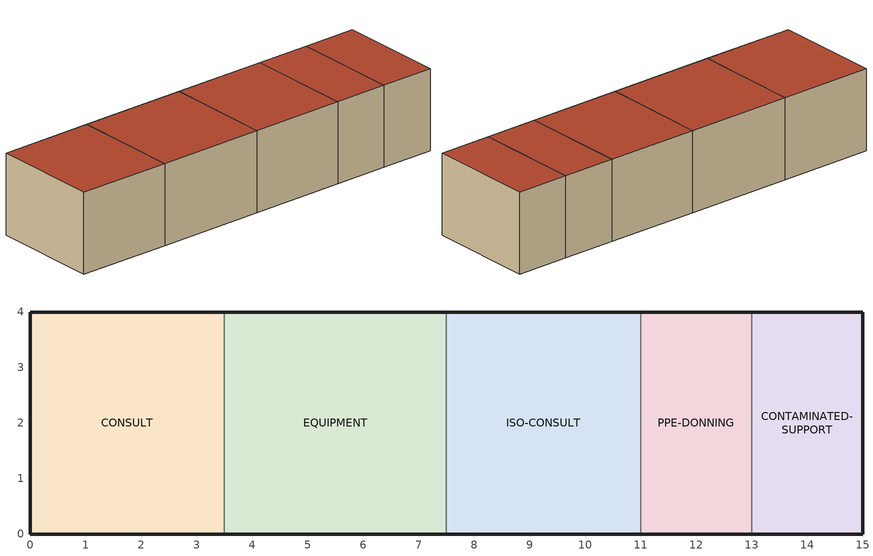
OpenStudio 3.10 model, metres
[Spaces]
CONSULT
 floor ground (EW2A10 Opaque Construction): 0,0 0,4 3.5,4 3.5,0 z0
 wall outside (EW2A10 Opaque Construction): 3.5,4 0,4 0,0 3.5,0 z0:3
 wall to EQUIPMENT (EW2A10 Opaque Construction): 3.5,0 3.5,4 z0:3
 roof outside (EW2A10 Opaque Construction): 3.5,0 3.5,4 0,4 0,0 z3
EQUIPMENT
 floor ground (EW2A10 Opaque Construction): 3.5,0 3.5,4 7.5,4 7.5,0 z0
 wall outside (EW2A10 Opaque Construction): 7.5,4 3.5,4 / 3.5,0 7.5,0 z0:3
 wall to ISO-CONSULT (EW2A10 Opaque Construction): 7.5,0 7.5,4 z0:3
 roof outside (EW2A10 Opaque Construction): 7.5,0 7.5,4 3.5,4 3.5,0 z3
ISO-CONSULT
 floor ground (EW2A10 Opaque Construction): 7.5,0 7.5,4 11,4 11,0 z0
 wall outside (EW2A10 Opaque Construction): 11,4 7.5,4 / 7.5,0 11,0 z0:3
 wall to PPE-DONNING (EW2A10 Opaque Construction): 11,0 11,4 z0:3
 roof outside (EW2A10 Opaque Construction): 11,0 11,4 7.5,4 7.5,0 z3
PPE-DONNING
 floor ground (EW2A10 Opaque Construction): 11,0 11,4 13,4 13,0 z0
 wall outside (EW2A10 Opaque Construction): 13,4 11,4 / 11,0 13,0 z0:3
 wall to CONTAMINATED-SUPPORT (EW2A10 Opaque Construction): 13,0 13,4 z0:3
 roof outside (EW2A10 Opaque Construction): 13,0 13,4 11,4 11,0 z3
CONTAMINATED-SUPPORT
 floor ground (EW2A10 Opaque Construction): 13,0 13,4 15,4 15,0 z0
 wall outside (EW2A10 Opaque Construction): 13,0 15,0 15,4 13,4 z0:3
 roof outside (EW2A10 Opaque Construction): 15,0 15,4 13,4 13,0 z3
[Building]
EW2A10 Clinic Isolation Flow
[Material]
EW2A10 Opaque Material: Roughness=Smooth; Thickness {m}=0.2; Conductivity {W/m-K}=0.5; Density {kg/m3}=800; Specific Heat {J/kg-K}=900
[Construction]
EW2A10 Opaque Construction: EW2A10 Opaque Material
[Space]
Name | Thermal Zone | Design Specification Outdoor Air Object
CONSULT | CONSULT-ZN | CONSULT Outdoor Air
EQUIPMENT | EQUIPMENT-ZN | EQUIPMENT Outdoor Air
ISO-CONSULT | ISO-CONSULT-ZN | ISO-CONSULT Outdoor Air
PPE-DONNING | PPE-DONNING-ZN | PPE-DONNING Outdoor Air
CONTAMINATED-SUPPORT | CONTAMINATED-SUPPORT-ZN | CONTAMINATED-SUPPORT Outdoor Air
[ThermalZone] Use Ideal Air Loads=No
Name | Thermostat
CONSULT-ZN | CONSULT Thermostat
EQUIPMENT-ZN | EQUIPMENT Thermostat
ISO-CONSULT-ZN | ISO-CONSULT Thermostat
PPE-DONNING-ZN | PPE-DONNING Thermostat
CONTAMINATED-SUPPORT-ZN | CONTAMINATED-SUPPORT Thermostat
[Sizing:Zone] Zone Cooling Design Supply Air Temperature Input Method=SupplyAirTemperature; Zone Cooling Design Supply Air Temperature {C}=14; Zone Cooling Design Supply Air Temperature Difference {deltaC}=11.11; Zone Heating Design Supply Air Temperature Input Method=SupplyAirTemperature; Zone Heating Design Supply Air Temperature {C}=40; Zone Heating Design Supply Air Temperature Difference {deltaC}=11.11; Zone Cooling Design Supply Air Humidity Ratio {kg-H2O/kg-air}=0.0085; Zone Heating Design Supply Air Humidity Ratio {kg-H2O/kg-air}=0.008; Cooling Design Air Flow Method=DesignDay; Heating Design Air Flow Method=DesignDay; Account for Dedicated Outdoor Air System=No; Dedicated Outdoor Air System Control Strategy=NeutralSupplyAir; Dedicated Outdoor Air Low Setpoint Temperature for Design {C}=autosize; Dedicated Outdoor Air High Setpoint Temperature for Design {C}=autosize; Zone Load Sizing Method=Sensible Load Only No Latent Load; Zone Latent Cooling Design Supply Air Humidity Ratio Input Method=HumidityRatioDifference; Zone Cooling Design Supply Air Humidity Ratio Difference {kgWater/kgDryAir}=0.005; Zone Latent Heating Design Supply Air Humidity Ratio Input Method=HumidityRatioDifference; Zone Humidification Design Supply Air Humidity Ratio Difference {kgWater/kgDryAir}=0.005; Sizing Option=Coincident
CONSULT-ZN; EQUIPMENT-ZN; ISO-CONSULT-ZN; PPE-DONNING-ZN; CONTAMINATED-SUPPORT-ZN
[Zone equipment]
CONSULT-ZN: CONSULT IDEAL LOADS
EQUIPMENT-ZN: EQUIPMENT IDEAL LOADS
ISO-CONSULT-ZN: ISO-CONSULT IDEAL LOADS
PPE-DONNING-ZN: PPE-DONNING IDEAL LOADS
CONTAMINATED-SUPPORT-ZN: CONTAMINATED-SUPPORT IDEAL LOADS
[ThermostatSetpoint:DualSetpoint] Heating Setpoint Temperature Schedule=EW2A10 Heating 20C; Cooling Setpoint Temperature Schedule=EW2A10 Cooling 24C
CONSULT Thermostat; EQUIPMENT Thermostat; ISO-CONSULT Thermostat; PPE-DONNING Thermostat; CONTAMINATED-SUPPORT Thermostat
[DesignSpecification:OutdoorAir] Outdoor Air Method=Sum; Outdoor Air Flow per Person {m3/s-person}=0.004
Name | Outdoor Air Flow per Floor Area {m3/s-m2}
CONSULT Outdoor Air | 0.0008
EQUIPMENT Outdoor Air | 0.0006
ISO-CONSULT Outdoor Air | 0.0015
PPE-DONNING Outdoor Air | 0.001
CONTAMINATED-SUPPORT Outdoor Air | 0.0012
[ZoneHVAC:IdealLoadsAirSystem] Availability Schedule=EW2A10 Always On
Name | Design Specification Outdoor Air Object
CONSULT IDEAL LOADS | CONSULT Outdoor Air
EQUIPMENT IDEAL LOADS | EQUIPMENT Outdoor Air
ISO-CONSULT IDEAL LOADS | ISO-CONSULT Outdoor Air
PPE-DONNING IDEAL LOADS | PPE-DONNING Outdoor Air
CONTAMINATED-SUPPORT IDEAL LOADS | CONTAMINATED-SUPPORT Outdoor Air
[People:Definition] Number of People Calculation Method=People/Area; Fraction Radiant=0.3
Name | People per Space Floor Area {person/m2}
CONSULT People Definition | 0.1
EQUIPMENT People Definition; PPE-DONNING People Definition | 0.025
ISO-CONSULT People Definition | 0.07
CONTAMINATED-SUPPORT People Definition | 0.0125
[People] Activity Level Schedule=EW2A10 Activity 120W; Multiplier=1
Name | People Definition | Space or SpaceType | Number of People Schedule
CONSULT People | CONSULT People Definition | CONSULT | ConsultSchedule
EQUIPMENT People | EQUIPMENT People Definition | EQUIPMENT | EquipmentSchedule
ISO-CONSULT People | ISO-CONSULT People Definition | ISO-CONSULT | IsolationConsultSchedule
PPE-DONNING People | PPE-DONNING People Definition | PPE-DONNING | PPESupportSchedule
CONTAMINATED-SUPPORT People | CONTAMINATED-SUPPORT People Definition | CONTAMINATED-SUPPORT | ContaminatedSupportLowOccupancy
[Lights:Definition] Design Level Calculation Method=Watts/Area
Name | Watts per Space Floor Area {W/m2}
CONSULT Lights Definition; ISO-CONSULT Lights Definition | 10
EQUIPMENT Lights Definition | 9
PPE-DONNING Lights Definition; CONTAMINATED-SUPPORT Lights Definition | 8
[Lights] Fraction Replaceable=1
Name | Lights Definition | Space or SpaceType | Schedule
CONSULT Lights | CONSULT Lights Definition | CONSULT | ConsultSchedule
EQUIPMENT Lights | EQUIPMENT Lights Definition | EQUIPMENT | EquipmentSchedule
ISO-CONSULT Lights | ISO-CONSULT Lights Definition | ISO-CONSULT | IsolationConsultSchedule
PPE-DONNING Lights | PPE-DONNING Lights Definition | PPE-DONNING | PPESupportSchedule
CONTAMINATED-SUPPORT Lights | CONTAMINATED-SUPPORT Lights Definition | CONTAMINATED-SUPPORT | ContaminatedSupportLowOccupancy
[ElectricEquipment:Definition] Design Level Calculation Method=Watts/Area
Name | Watts per Space Floor Area {W/m2}
CONSULT Equipment Definition | 8
EQUIPMENT Equipment Definition | 24
ISO-CONSULT Equipment Definition | 10
PPE-DONNING Equipment Definition | 5
CONTAMINATED-SUPPORT Equipment Definition | 7
[ElectricEquipment]
Name | Electric Equipment Definition | Space or SpaceType | Schedule
CONSULT Equipment | CONSULT Equipment Definition | CONSULT | ConsultSchedule
EQUIPMENT Equipment | EQUIPMENT Equipment Definition | EQUIPMENT | EquipmentSchedule
ISO-CONSULT Equipment | ISO-CONSULT Equipment Definition | ISO-CONSULT | IsolationConsultSchedule
PPE-DONNING Equipment | PPE-DONNING Equipment Definition | PPE-DONNING | PPESupportSchedule
CONTAMINATED-SUPPORT Equipment | CONTAMINATED-SUPPORT Equipment Definition | CONTAMINATED-SUPPORT | ContaminatedSupportLowOccupancy
[Schedule:Ruleset]
Name | Default Day Schedule
EW2A10 Always On | EW2A10 Always On Default Day
EW2A10 Heating 20C | EW2A10 Heating 20C Default Day
EW2A10 Cooling 24C | EW2A10 Cooling 24C Default Day
EW2A10 Activity 120W | EW2A10 Activity 120W Default Day
ConsultSchedule | ConsultSchedule Default Day
EquipmentSchedule | EquipmentSchedule Default Day
IsolationConsultSchedule | IsolationConsultSchedule Default Day
PPESupportSchedule | PPESupportSchedule Default Day
ContaminatedSupportLowOccupancy | ContaminatedSupportLowOccupancy Default Day
[Schedule:Day]
EW2A10 Always On Default Day: 24, 0, 1
EW2A10 Heating 20C Default Day: 24, 0, 20
EW2A10 Cooling 24C Default Day: 24, 0, 24
EW2A10 Activity 120W Default Day: 24, 0, 120
ConsultSchedule Default Day: 7, 0, 0.05, 9, 0, 0.35, 17, 0, 0.75, 20, 0, 0.2, 24, 0, 0.05
EquipmentSchedule Default Day: 7, 0, 0.1, 9, 0, 0.5, 18, 0, 0.9, 22, 0, 0.2, 24, 0, 0.1
IsolationConsultSchedule Default Day: 7, 0, 0.05, 9, 0, 0.25, 17, 0, 0.55, 20, 0, 0.15, 24, 0, 0.05
PPESupportSchedule Default Day: 7, 0, 0.02, 9, 0, 0.15, 18, 0, 0.35, 22, 0, 0.05, 24, 0, 0.02
ContaminatedSupportLowOccupancy Default Day: 7, 0, 0.01, 9, 0, 0.08, 18, 0, 0.18, 22, 0, 0.03, 24, 0, 0.01
